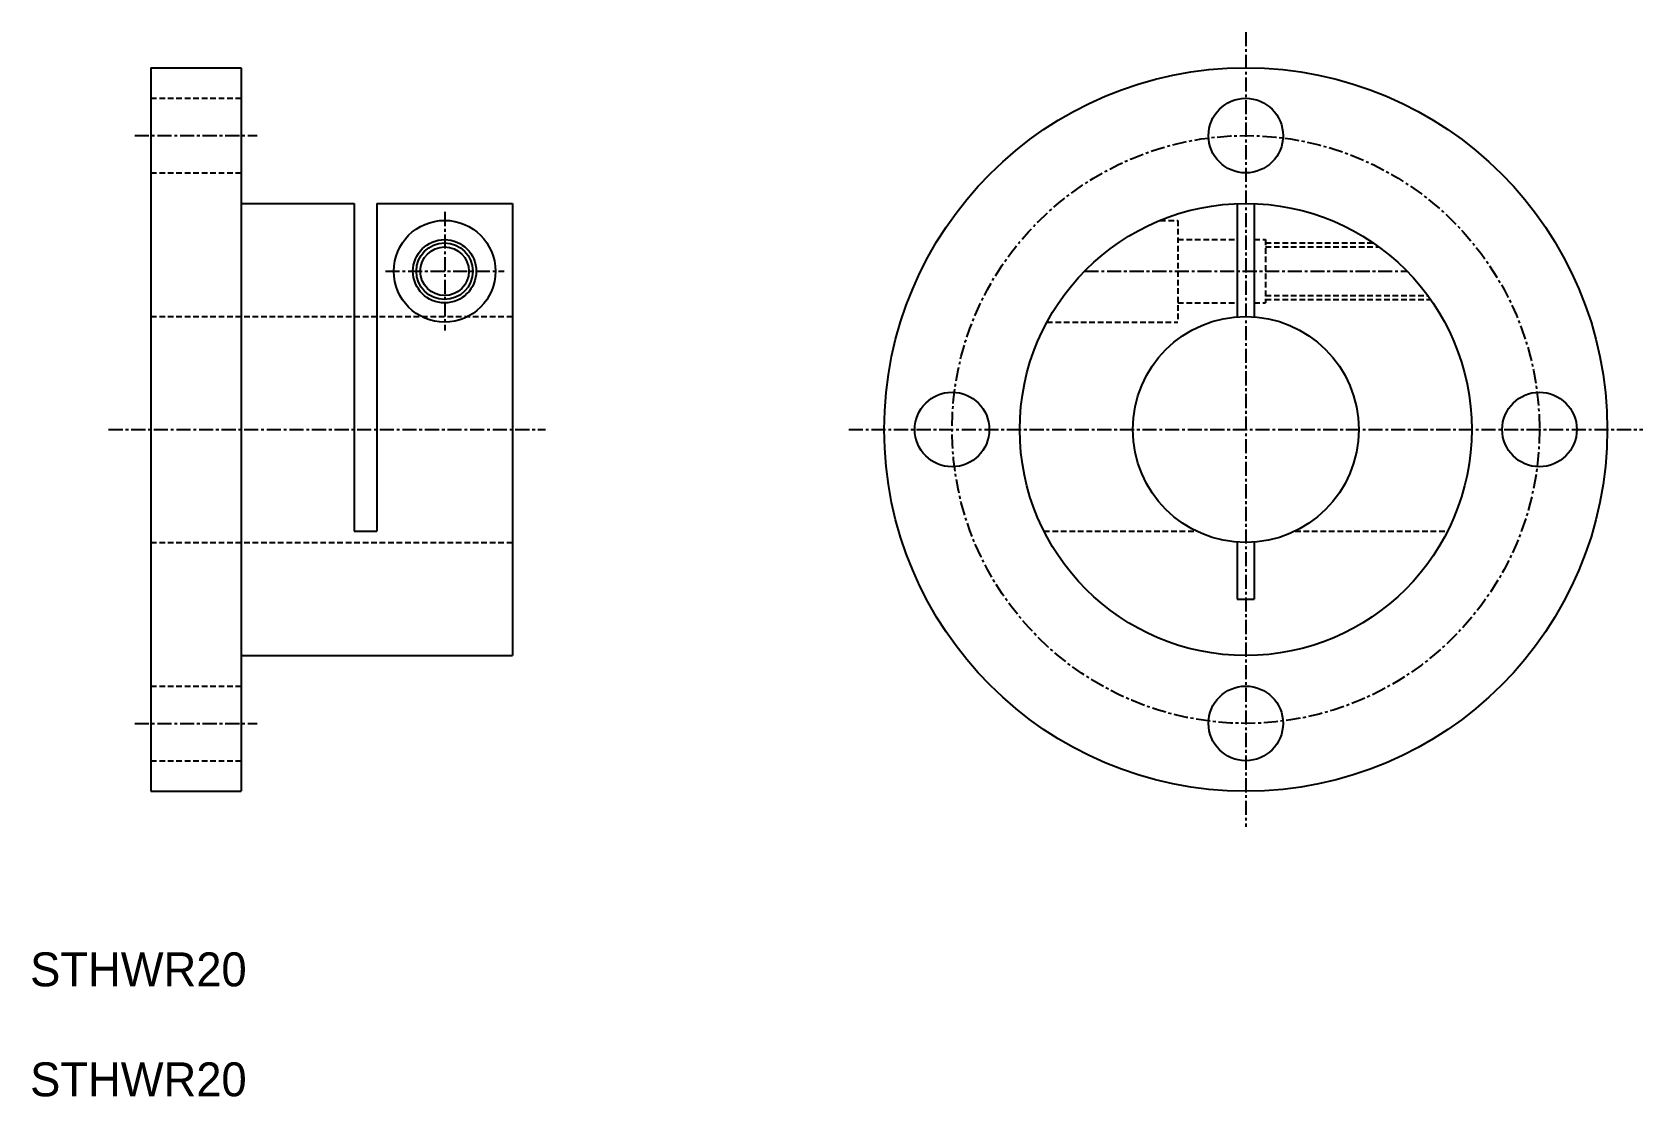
# Model space of a CAD drawing. Extents: x -29 to 114, y -13 to 81.
import ezdxf

# ---------------------------------------------------------------- set-up
doc = ezdxf.new("R2010")
doc.units = 0
doc.linetypes.add('CENTER', pattern=[2, 1.25, -0.25, 0.25, -0.25])
doc.linetypes.add('DASHED', pattern=[0.75, 0.5, -0.25])
doc.layers.get('0').update_dxf_attribs({"linetype": 'CONTINUOUS'})
doc.layers.add('CENTER', color=1, linetype='CENTER')

msp = doc.modelspace()

# ---------------------------------------------------------------- linework, layer by layer
for p, q in [((-18.19, 78.19), (-18.19, 14.19)), ((-18.19, 78.19), (-10.19, 78.19)), ((-10.19, 78.19), (-10.19, 14.19)), ((-10.19, 66.19), (-0.19, 66.19)), ((-0.19, 66.19), (-0.19, 37.19)), ((1.81, 66.19), (1.81, 37.19)), ((1.81, 66.19), (13.81, 66.19)), ((13.81, 66.19), (13.81, 26.19)), ((77.98, 66.18), (77.98, 56.16)), ((79.48, 66.18), (79.48, 56.16)), ((-0.19, 37.19), (1.81, 37.19)), ((77.98, 36.22), (77.98, 31.19)), ((79.48, 36.22), (79.48, 31.19)), ((77.98, 31.19), (79.48, 31.19)), ((-10.19, 26.19), (13.81, 26.19)), ((78.73, 26.19), (78.73, 26.19)), ((-18.19, 14.19), (-10.19, 14.19))]:
    msp.add_line(p, q)
at = {"color": 3, "linetype": 'DASHED'}
for p, q in [((-18.19, 75.49), (-10.19, 75.49)), ((-18.19, 68.89), (-10.19, 68.89)), ((71.13, 64.69), (72.73, 64.69)), ((72.73, 64.69), (72.73, 55.69)), ((72.73, 62.99), (77.98, 62.99)), ((79.48, 62.99), (80.48, 62.99)), ((80.48, 62.99), (80.48, 57.39)), ((80.48, 62.69), (90.03, 62.69)), ((80.48, 62.34), (90.53, 62.34)), ((72.73, 57.39), (77.98, 57.39)), ((79.48, 57.39), (80.48, 57.39)), ((80.48, 58.04), (94.84, 58.04)), ((80.48, 57.69), (95.09, 57.69)), ((-18.19, 56.19), (13.81, 56.19)), ((61.13, 55.69), (72.73, 55.69)), ((60.87, 37.19), (74.37, 37.19)), ((83.09, 37.19), (96.59, 37.19)), ((-18.19, 36.19), (13.81, 36.19)), ((-18.19, 23.49), (-10.19, 23.49)), ((-18.19, 16.89), (-10.19, 16.89))]:
    msp.add_line(p, q, dxfattribs=at)
for centre, radius in [((78.73, 46.19), 32), ((78.73, 72.19), 3.3), ((78.73, 46.19), 20), ((7.81, 60.19), 4.5), ((7.81, 60.19), 2.8), ((7.81, 60.19), 2.15), ((78.73, 46.19), 10), ((52.73, 46.19), 3.3), ((104.73, 46.19), 3.3), ((78.73, 20.19), 3.3)]:
    msp.add_circle(centre, radius)
at = {"color": 3, "linetype": 'CONTINUOUS'}
msp.add_circle((7.81, 60.19), 2.5, dxfattribs=at)
at = {"layer": 'CENTER'}
for p, q in [((78.73, 81.34), (78.73, 11.05)), ((-19.61, 72.19), (-8.77, 72.19)), ((7.82, 65.44), (7.82, 54.94)), ((2.57, 60.19), (13.07, 60.19)), ((64.45, 60.19), (93.01, 60.19)), ((-21.93, 46.19), (16.73, 46.19)), ((43.59, 46.19), (113.87, 46.19)), ((-19.61, 20.19), (-8.77, 20.19))]:
    msp.add_line(p, q, dxfattribs=at)
at = {"layer": 'CENTER', "color": 1, "linetype": 'CENTER'}
msp.add_circle((78.73, 46.19), 26, dxfattribs=at)

# ---------------------------------------------------------------- texts
at = {"color": 7, "linetype": 'CONTINUOUS'}
for p in [(-28.88, -3.07), (-28.88, -12.8)]:
    msp.add_text('STHWR20', height=3, dxfattribs=at).set_placement(p)

doc.saveas('drawing.dxf')
